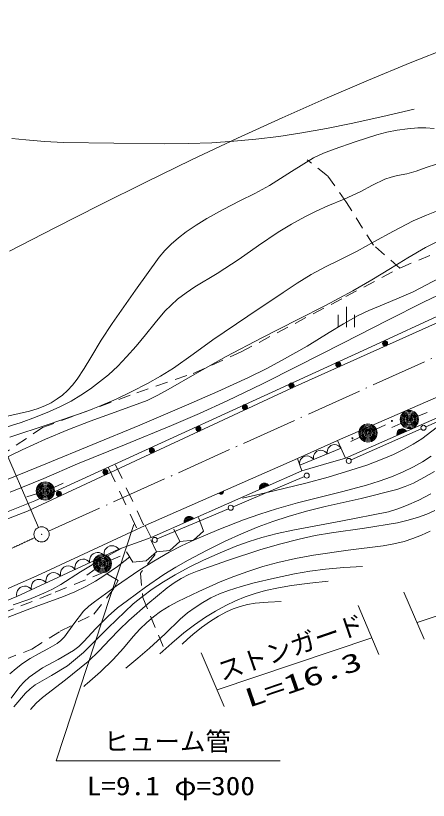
# Model space of a CAD drawing. Units: millimetres, scale not verified. Extents: x 60373 to 700373, y 4510 to 364510.
# Drawn here: x 293721 to 334257, y 248467 to 325597 of the extents above; entities that cross this region are included whole.
import ezdxf
from ezdxf.enums import TextEntityAlignment as Align

# ---------------------------------------------------------------- set-up
doc = ezdxf.new("R2010")
doc.units = ezdxf.units.MM
doc.header["$LTSCALE"] = 1000
for name, pattern in [('USER1', [7.000001, 5.508197, -0.688525, 0.114754, -0.688525]), ('USER3', [2, 1.2, -0.8]), ('USER5', [2.5, 1.5, -1])]:
    doc.linetypes.add(name, pattern=pattern)
for name, color, linetype, lineweight in [('S-BGD', 1, 'Continuous', 13), ('S-BGD-HTXT', 6, 'Continuous', 13), ('S-BMK', 3, 'USER1', 13)]:
    doc.layers.add(name, color=color, linetype=linetype, lineweight=lineweight)
doc.styles.add('ＭＳ ゴシック', font='')
doc.styles.get('ＭＳ ゴシック').set_extended_font_data('MS Gothic')

# ---------------------------------------------------------------- blocks, each defined once
blk = doc.blocks.new('BUHIN1')
at = {"layer": 'S-BMK', "linetype": 'Continuous'}
for radius in [746, 22.5]:
    blk.add_circle((0, 0), radius, dxfattribs=at)
blk = doc.blocks.new('BUHIN39')
at = {"layer": 'S-BGD'}
for radius in [249, 220, 191, 161, 132, 97.5, 67.5, 38.8, 7.5]:
    blk.add_circle((-105, 225), radius, dxfattribs=at)
blk = doc.blocks.new('BUHIN40')
at = {"layer": 'S-BGD'}
for radius in [249, 220, 191, 161, 132, 97.5, 67.5, 38.8, 7.5]:
    blk.add_circle((-102, 227), radius, dxfattribs=at)
blk = doc.blocks.new('BUHIN49')
at = {"layer": 'S-BGD'}
blk.add_circle((0, 0), 249, dxfattribs=at)
blk = doc.blocks.new('BUHIN50')
at = {"layer": 'S-BGD'}
blk.add_circle((0, 0), 249, dxfattribs=at)
blk = doc.blocks.new('BUHIN73')
at = {"layer": 'S-BGD'}
for p, q in [((361, 297), (-462, -68)), ((-460, -135), (409, 249)), ((-453, 4), (299, 337)), ((233, 376), (-433, 82)), ((-403, 163), (150, 408)), ((17, 418), (-323, 267))]:
    blk.add_line(p, q, dxfattribs=at)
blk.add_lwpolyline([(-457, -202), (-467, -81), (-454, 31), (-409, 171), (-333, 271), (-241, 353), (-99, 415), (23, 429), (148, 418), (282, 357), (376, 292), (457, 202)], close=True, dxfattribs=at)
blk = doc.blocks.new('BUHIN75')
at = {"layer": 'S-BGD'}
for p, q in [((361, 296), (-462, -68)), ((-460, -135), (409, 249)), ((-453, 5), (299, 337)), ((233, 376), (-433, 82)), ((-403, 164), (150, 408)), ((18, 418), (-323, 267))]:
    blk.add_line(p, q, dxfattribs=at)
blk.add_lwpolyline([(-457, -202), (-467, -81), (-454, 32), (-409, 172), (-333, 271), (-241, 353), (-99, 415), (24, 429), (149, 418), (282, 357), (377, 292), (457, 202)], close=True, dxfattribs=at)
blk = doc.blocks.new('BUHIN111')
at = {"layer": 'S-BGD'}
blk.add_lwpolyline([(716, 331), (586, 471), (436, 571), (223, 664), (26, 677), (-167, 653), (-389, 550), (-532, 419), (-650, 260), (-717, 38), (-735, -140), (-716, -331)], dxfattribs=at)
blk = doc.blocks.new('BUHIN112')
at = {"layer": 'S-BGD'}
blk.add_lwpolyline([(677, 279), (562, 414), (427, 512), (233, 607), (51, 627), (-129, 612), (-339, 525), (-477, 409), (-593, 267), (-663, 63), (-687, -101), (-677, -279)], dxfattribs=at)
blk = doc.blocks.new('BUHIN116')
at = {"layer": 'S-BGD'}
for radius in [896, 792, 688, 580, 477, 351, 243, 140, 27]:
    blk.add_circle((0, 0), radius, dxfattribs=at)
blk = doc.blocks.new('BUHIN120')
at = {"layer": 'S-BGD'}
for p, q in [((0, 1000), (0, -1000)), ((-800, 205), (-800, -995)), ((800, 205), (800, -995))]:
    blk.add_line(p, q, dxfattribs=at)

msp = doc.modelspace()

# ---------------------------------------------------------------- linework, layer by layer
at = {"layer": 'S-BGD', "linetype": 'USER3'}
for p, q in [((324347, 309868), (322363, 311411)), ((326220, 307223), (324347, 309868)), ((328866, 303035), (326220, 307223)), ((331476, 300783), (337300, 303266)), ((331476, 300783), (328866, 303035)), ((326149, 297984), (331476, 300783)), ((315856, 292551), (326149, 297984)), ((311160, 290429), (315856, 292551)), ((305607, 288533), (311160, 290429)), ((296352, 285102), (305607, 288533)), ((292108, 282257), (296352, 285102)), ((307421, 272641), (305976, 270790)), ((302422, 270885), (297212, 268757)), ((303781, 270086), (302422, 270885)), ((305976, 270790), (306202, 268397)), ((303302, 269197), (303781, 270086)), ((301395, 266776), (303302, 269197)), ((297212, 268757), (289581, 265749)), ((306202, 268397), (308414, 263115)), ((298093, 265088), (301395, 266776)), ((295304, 263327), (298093, 265088)), ((290755, 261566), (295304, 263327))]:
    msp.add_line(p, q, dxfattribs=at)
at = {"layer": 'S-BGD'}
for p, q in [((328631, 293032), (352546, 304115)), ((325348, 283835), (347519, 293518)), ((295597, 277910), (328631, 293032)), ((348182, 291859), (326132, 282116)), ((334011, 285188), (340894, 288247)), ((333230, 286225), (334161, 286590)), ((329146, 284961), (330052, 285384)), ((331573, 285523), (330663, 285107)), ((326672, 281925), (333554, 284984)), ((327525, 284178), (326631, 283731)), ((321402, 282057), (325348, 283835)), ((321626, 281418), (325688, 283091)), ((326132, 282116), (325348, 283835)), ((306441, 275481), (321402, 282057)), ((321402, 282057), (321824, 280850)), ((321824, 280850), (307044, 274305)), ((315073, 277324), (322079, 280292)), ((297453, 279232), (298370, 279630)), ((295767, 278608), (294812, 278311)), ((314142, 278832), (313708, 278641)), ((313732, 278617), (314144, 278798)), ((314139, 278762), (313762, 278597)), ((313796, 278577), (314129, 278724)), ((314114, 278683), (313837, 278561)), ((313903, 278556), (314074, 278631)), ((284759, 273602), (295597, 277910)), ((307607, 274160), (314613, 277129)), ((312167, 274927), (311688, 276274)), ((295796, 270537), (306441, 275481)), ((307044, 274305), (306441, 275481)), ((309854, 273915), (309268, 275110)), ((311179, 274035), (312167, 274927)), ((303860, 273148), (307044, 274305)), ((307540, 272903), (306985, 274082)), ((308866, 273023), (309854, 273915)), ((309854, 273915), (311179, 274035)), ((293834, 268516), (303860, 273148)), ((303061, 272086), (303980, 272480)), ((305227, 271891), (304610, 272895)), ((306552, 272011), (307540, 272903)), ((307540, 272903), (308866, 273023)), ((305227, 271891), (306552, 272011)), ((301514, 271191), (300714, 270591)), ((286881, 266652), (295796, 270537)), ((290588, 267180), (293834, 268516))]:
    msp.add_line(p, q, dxfattribs=at)
at = {"layer": 'S-BGD', "linetype": 'USER5'}
for p, q in [((302852, 281134), (305635, 275170)), ((303532, 281451), (306315, 275487))]:
    msp.add_line(p, q, dxfattribs=at)
at = {"layer": 'S-BGD'}
for points in [[(293349, 313522), (294710, 313405), (296564, 313243), (298402, 313143), (303373, 313051), (308369, 312990), (310679, 313018), (312997, 313106), (315151, 313252), (317301, 313458), (319574, 313737), (321840, 314077), (324263, 314503), (326685, 314991), (329787, 315683), (332882, 316413)], [(292007, 286036), (295063, 286706), (295826, 286944), (296568, 287240), (297189, 287550), (297790, 287919), (298313, 288308), (298803, 288747), (299301, 289286), (299754, 289866), (300448, 290911), (301095, 291994), (302121, 293692), (303192, 295349), (305479, 298617), (307824, 301862), (308382, 302513), (308990, 303130), (309703, 303757), (310456, 304340), (311451, 305019), (312485, 305652), (314102, 306543), (315748, 307382), (317216, 308109), (318663, 308894), (320812, 310284), (322988, 311619), (323973, 312072), (324995, 312475), (327088, 313206), (329200, 313880), (330183, 314141), (331189, 314346), (332207, 314481), (333237, 314557), (334030, 314566), (334819, 314513)], [(154831, 256017), (214053, 259229), (232860, 260677), (241701, 261286), (252827, 263039), (262125, 265097), (279639, 271013), (294881, 276881), (320869, 288998), (340362, 297777), (354461, 304407), (361320, 307303), (367645, 309285), (373056, 310733), (377933, 311571), (384640, 312105), (389961, 311876), (401916, 310017)], [(291812, 284858), (294244, 285621), (295658, 286125), (297050, 286684), (298114, 287171), (299162, 287717), (300127, 288288), (301068, 288916), (301964, 289589), (302823, 290308), (303741, 291156), (304617, 292048), (305567, 293107), (306473, 294208), (307411, 295400), (308387, 296545), (308984, 297150), (309629, 297718), (310458, 298349), (311327, 298936), (313524, 300269), (315684, 301652), (317585, 303009), (319521, 304319), (320812, 305105), (322134, 305838), (323242, 306395), (324382, 306901), (325989, 307563), (327573, 308281), (328775, 308936), (329994, 309531), (330595, 309732), (331216, 309876), (332141, 310059), (333061, 310302), (334054, 310684), (335074, 311012)], [(335406, 306526), (334077, 306000), (332767, 305416), (330831, 304414), (328915, 303355), (327256, 302453), (325560, 301600), (324150, 300914), (322763, 300170), (321365, 299302), (319989, 298375), (316514, 296072), (313074, 293721), (311165, 292316), (309213, 290955), (307957, 290175), (306669, 289445), (305144, 288651), (303593, 287910), (302126, 287274), (300638, 286694), (296901, 285397), (293145, 284156)], [(292084, 281845), (294344, 282926), (296639, 283956), (298831, 284878), (301046, 285744), (303859, 286737), (306646, 287785), (307688, 288286), (308714, 288846), (311540, 290497), (314400, 292098), (317893, 293939), (321424, 295732), (324142, 297113), (326831, 298547), (328696, 299615), (330540, 300741), (332240, 301792), (333979, 302795), (335092, 303359)], [(292077, 279666), (296687, 281556), (301313, 283438), (305915, 285356), (310512, 287322), (313570, 288644), (316601, 290019), (318381, 290905), (320142, 291849), (322351, 293122), (324533, 294449), (325932, 295305), (327366, 296111), (328423, 296626), (329516, 297091), (331149, 297748), (332757, 298459), (336645, 300472)], [(337303, 299106), (333788, 297422), (330290, 295680), (325849, 293414), (321402, 291137), (317961, 289415), (314484, 287741), (311766, 286499), (309025, 285311), (304412, 283417), (299781, 281540), (296493, 280117), (293176, 278747)], [(315989, 278174), (319108, 278874), (322219, 279633), (324432, 280240), (326645, 280910), (328202, 281425), (329740, 281996), (330828, 282460), (331887, 282976), (332764, 283466), (333617, 284013), (334614, 284740), (335578, 285518), (336379, 286203), (337180, 286905)], [(293154, 260906), (293754, 261437), (294398, 261925), (295154, 262423), (295946, 262872), (296894, 263351), (297803, 263878), (298170, 264178), (298503, 264529), (299423, 265820), (300382, 267059), (300896, 267541), (301462, 267988), (303634, 269554), (305829, 271063), (307307, 271982), (308814, 272849), (310026, 273483), (311274, 274068), (313670, 275075), (316099, 276030), (317705, 276611), (319330, 277135), (321407, 277718), (323502, 278244), (325848, 278809), (328176, 279431), (329416, 279823), (330646, 280275), (331732, 280739), (332793, 281258), (333683, 281753), (334548, 282302)], [(321824, 280850), (323977, 281478), (326132, 282116)], [(293279, 258513), (294124, 259649), (294568, 260129), (295056, 260568), (295689, 261044), (296370, 261480), (297905, 262309), (299394, 263182), (299929, 263602), (300429, 264071), (301593, 265349), (302799, 266583), (303737, 267375), (304713, 268121), (306473, 269408), (308274, 270651), (309447, 271393), (310658, 272088), (312471, 273039), (314314, 273939), (315917, 274672), (317541, 275348), (318994, 275881), (320477, 276361), (322293, 276878), (324126, 277337), (327652, 278148), (331168, 279018), (331985, 279307), (332788, 279655), (333826, 280188), (334850, 280782)], [(293544, 257645), (294674, 259005), (295129, 259424), (295632, 259803), (297227, 260721), (298804, 261699), (299606, 262328), (300371, 263004), (302795, 265412), (305251, 267767), (306167, 268510), (307130, 269213), (308251, 269953), (309402, 270641), (310776, 271380), (312187, 272070), (313802, 272800), (315437, 273473), (316648, 273908), (317890, 274291), (319418, 274692), (320961, 275035), (325653, 275904), (330353, 276836), (331248, 277110), (332123, 277441), (333316, 277979), (334497, 278578)], [(295159, 257394), (295738, 258006), (296361, 258576), (298629, 260323), (300852, 262114), (301936, 263175), (302981, 264280), (303892, 265238), (304849, 266155), (306708, 267773), (308618, 269354), (309279, 269837), (309971, 270268), (310741, 270657), (311550, 270998), (314628, 272074), (317718, 273091), (319632, 273641), (321561, 274134), (323153, 274482), (324756, 274772), (327987, 275232), (331229, 275755), (332264, 275993), (333281, 276289), (334105, 276589), (334914, 276948)], [(334431, 274926), (333573, 274518), (332740, 274189), (331878, 273914), (330864, 273664), (329823, 273470), (326386, 273054), (322968, 272579), (321215, 272239), (319472, 271839), (317996, 271435), (316527, 270970), (315160, 270483), (313810, 269938), (311723, 269004), (309643, 268007), (308790, 267545), (307963, 267028), (307264, 266514), (306600, 265951), (305909, 265282), (305255, 264563), (304301, 263413), (303303, 262304), (302055, 261112), (300757, 259957), (300584, 259807), (300411, 259656)], [(293487, 267677), (294997, 268221), (296490, 268824), (297334, 269229), (298160, 269692), (300089, 270928), (302047, 272111), (303058, 272676), (304086, 273230)], [(304922, 272387), (303717, 271461), (302480, 270585), (301559, 270008), (300607, 269481), (299527, 268957), (298423, 268488), (295257, 267343), (292112, 266142)], [(327806, 271457), (325969, 271354), (324141, 271192), (322629, 270992), (321125, 270732), (319137, 270314), (317145, 269833), (315883, 269492), (314633, 269092), (313758, 268754), (312907, 268361), (312110, 267924), (311342, 267434), (310591, 266883), (309870, 266279), (308394, 264833), (306881, 263435), (305711, 262455), (304553, 261441)], [(324432, 270004), (322615, 269825), (320802, 269586), (319529, 269367), (318259, 269087), (317258, 268810), (316267, 268472), (315305, 268077), (314357, 267622), (313345, 267065), (312362, 266456), (311294, 265717), (310255, 264926), (309055, 263927), (307888, 262877)], [(319799, 268008), (318534, 267952), (317263, 267835), (316503, 267709), (315759, 267525), (315082, 267289), (314416, 266993), (313631, 266567), (312875, 266090), (311987, 265454), (311139, 264773), (310605, 264308), (310076, 263820)]]:
    msp.add_lwpolyline(points, dxfattribs=at)
msp.add_lwpolyline([(314141, 278866), (314146, 278805), (314139, 278749), (314117, 278679), (314079, 278629), (314032, 278588), (313961, 278557), (313900, 278551), (313838, 278556), (313771, 278587), (313724, 278619), (313684, 278664)], close=True, dxfattribs=at)
for centre in [(330681, 285766), (326800, 284051)]:
    msp.add_circle(centre, 49.8, dxfattribs=at)
at = {"layer": 'S-BGD-HTXT'}
for p, q in [((278310, 315956), (295965, 275300)), ((305314, 275569), (297707, 252338)), ((333151, 265946), (355224, 273369)), ((331864, 268931), (333856, 264310)), ((327371, 267604), (329388, 262807)), ((313498, 259336), (328698, 264448)), ((311952, 262958), (314198, 257699)), ((297707, 252338), (319712, 252338))]:
    msp.add_line(p, q, dxfattribs=at)
msp.add_lwpolyline([(293106, 302465), (297567, 304753), (302029, 307008), (306512, 309232), (311001, 311411), (315518, 313547), (319910, 315565), (324335, 317531), (328390, 319269), (332477, 320956), (336302, 322472), (340160, 323936), (343817, 325261), (347508, 326535)], dxfattribs=at)
at = {"layer": 'S-BMK'}
msp.add_line((296948, 274921), (359405, 303073), dxfattribs=at)
msp.add_arc((216439, 441500), 184996, 275.05986, 295.3302, dxfattribs=at)

# ---------------------------------------------------------------- block references
for name, p in [('BUHIN120', (326204, 295974)), ('BUHIN40', (330108, 293159)), ('BUHIN40', (325512, 291090)), ('BUHIN40', (320916, 289020)), ('BUHIN39', (316348, 286891)), ('BUHIN116', (332391, 285897)), ('BUHIN116', (328330, 284580)), ('BUHIN39', (311780, 284761)), ('BUHIN75', (331645, 284552)), ('BUHIN49', (333783, 285086)), ('BUHIN39', (307212, 282631)), ('BUHIN112', (325011, 282812)), ('BUHIN112', (322303, 281697)), ('BUHIN112', (323657, 282255)), ('BUHIN49', (326443, 281824)), ('BUHIN39', (302644, 280501)), ('BUHIN50', (322309, 280390)), ('BUHIN116', (296627, 278875)), ('BUHIN73', (318129, 279214)), ('BUHIN39', (298076, 278371)), ('BUHIN50', (314843, 277226)), ('BUHIN73', (310739, 275941)), ('BUHIN1', (296264, 274612)), ('BUHIN50', (307377, 274062)), ('BUHIN111', (303144, 272817)), ('BUHIN111', (301712, 272155)), ('BUHIN116', (302234, 271731)), ('BUHIN111', (298847, 270832)), ('BUHIN111', (300279, 271494)), ('BUHIN111', (297415, 270170)), ('BUHIN111', (295982, 269509)), ('BUHIN111', (294550, 268847))]:
    msp.add_blockref(name, p)

# ---------------------------------------------------------------- texts
at = {"layer": 'S-BGD-HTXT', "style": 'ＭＳ ゴシック'}
msp.add_text('ストンガード', height=1833, rotation=19, dxfattribs=at).set_placement((314125, 259682), align=Align.BOTTOM_LEFT)
at = {"layer": 'S-BGD-HTXT', "style": 'ＭＳ ゴシック', "width": 1.6}
msp.add_text('L=16.3', height=1833, rotation=18.8, dxfattribs=at).set_placement((316778, 257030), align=Align.BOTTOM_LEFT)
at = {"layer": 'S-BGD-HTXT', "style": 'ＭＳ ゴシック'}
msp.add_text('ヒューム管', height=1833, dxfattribs=at).set_placement((302359, 252791), align=Align.BOTTOM_LEFT)
at = {"layer": 'S-BGD-HTXT', "style": 'ＭＳ ゴシック', "width": 1.15}
msp.add_text('L=9.1 φ=300', height=1833, dxfattribs=at).set_placement((300699, 248416), align=Align.BOTTOM_LEFT)

doc.saveas('drawing.dxf')
